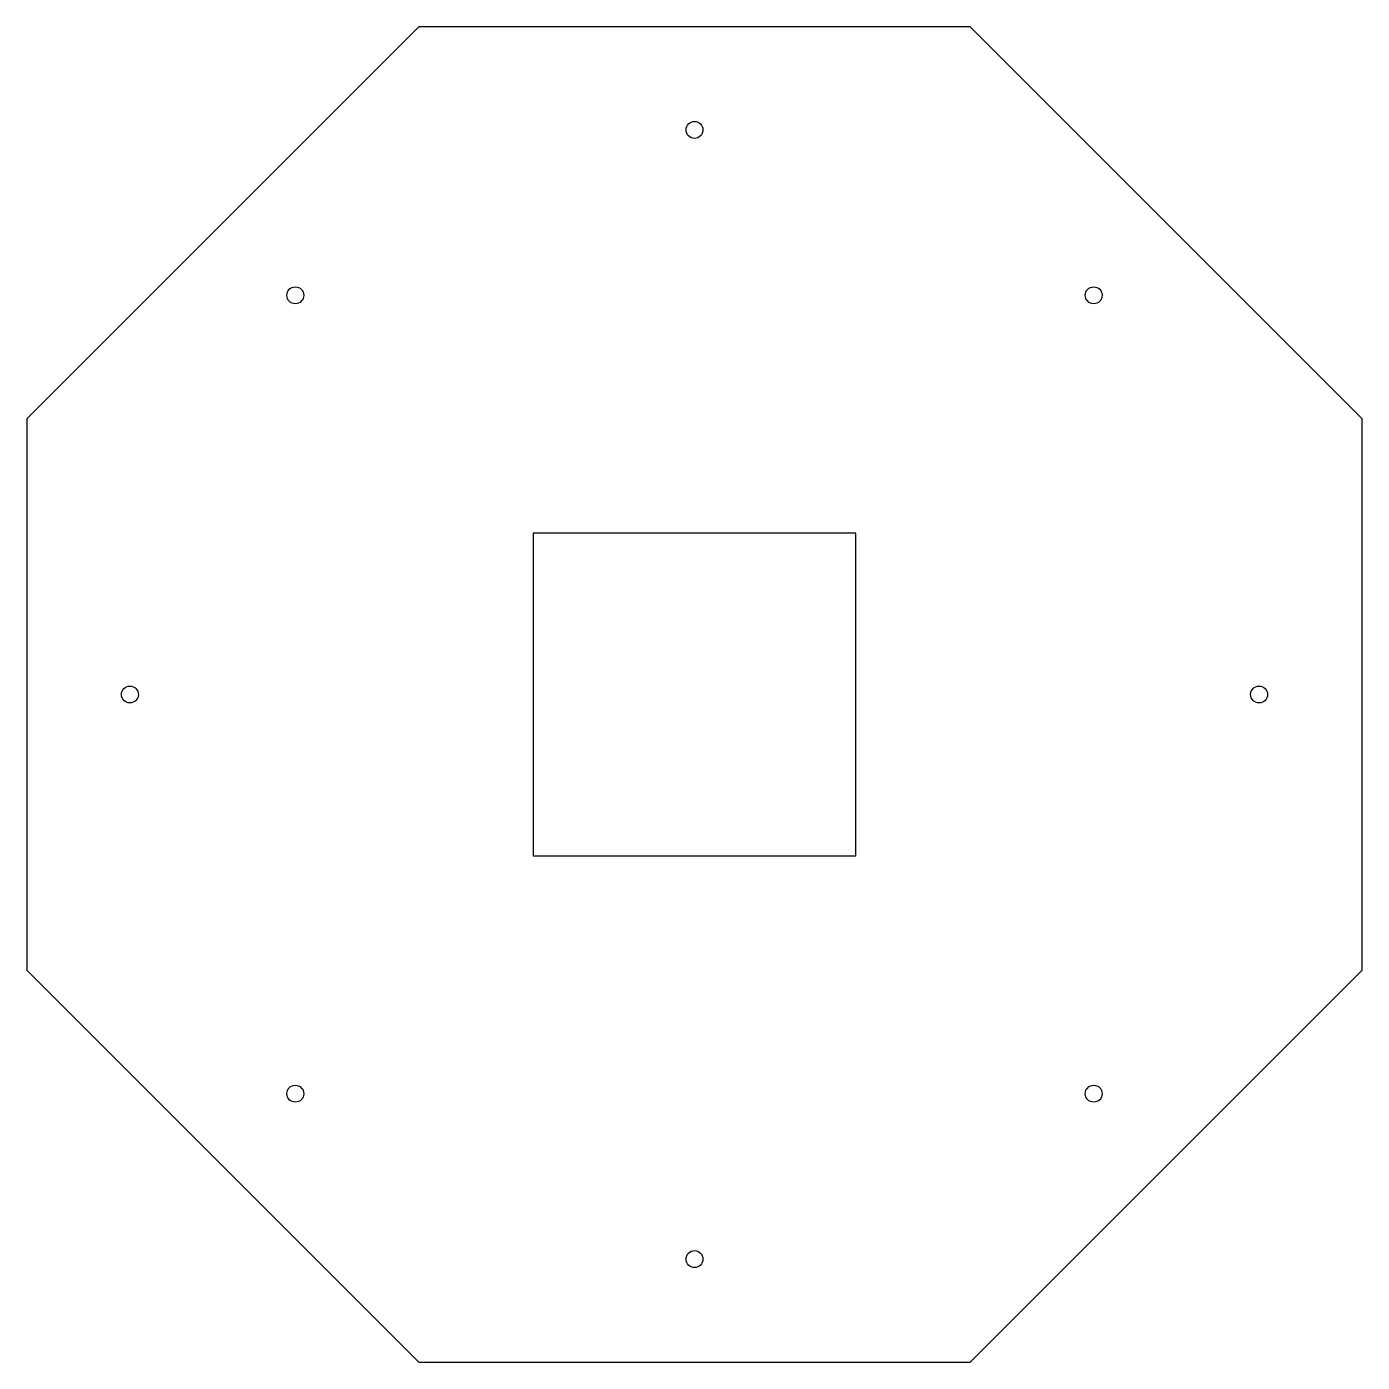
# Model space of a CAD drawing. Header units: metres. Extents: x -166 to 166, y -166 to 166.
import ezdxf

# ---------------------------------------------------------------- set-up
doc = ezdxf.new("R2010")
doc.units = ezdxf.units.M

msp = doc.modelspace()

# ---------------------------------------------------------------- linework, layer by layer
for points in [[(165.6, 68.4), (68.4, 165.6), (-68.4, 165.6), (-165.6, 68.4), (-165.6, -68.4), (-68.4, -165.6), (68.4, -165.6), (165.6, -68.4), (165.6, 68.4)], [(-40, -40), (40, -40), (40, 40), (-40, 40), (-40, -40)]]:
    msp.add_lwpolyline(points, close=True)
for centre in [(0, 140), (-98.99, 98.99), (98.99, 98.99), (-140, 0), (140, 0), (-98.99, -98.99), (98.99, -98.99), (0, -140)]:
    msp.add_circle(centre, 2.1)

doc.saveas('drawing.dxf')
